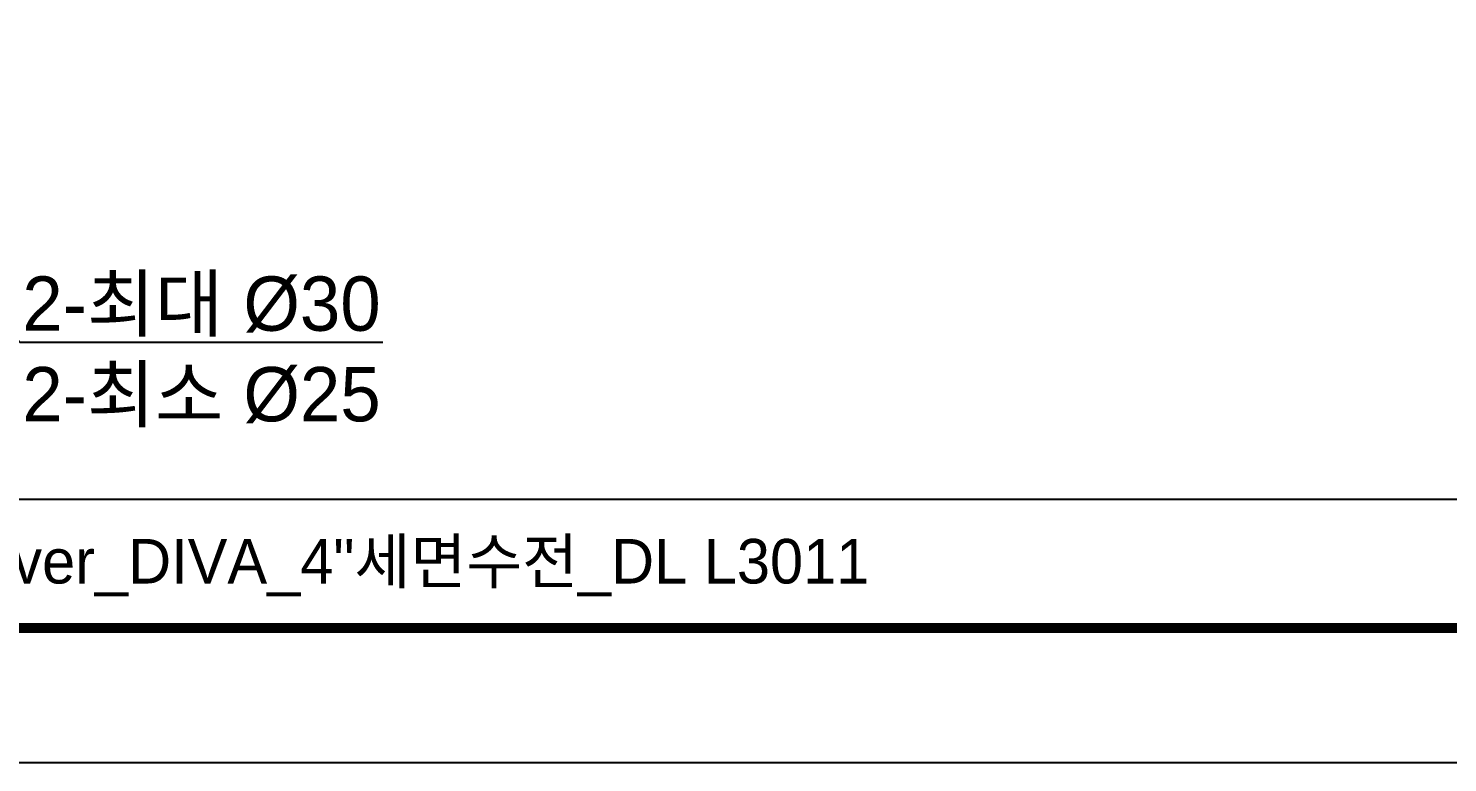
# Model space of a CAD drawing. Extents: x 0 to 790, y 0 to 579.
# Drawn here: x 261.3 to 522.6, y 0 to 135.1 of the extents above; entities that cross this region are included whole.
import ezdxf
from ezdxf import colors
from ezdxf.entities.mleader import LeaderData, LeaderLine
from ezdxf.math import Vec2, Vec3

# ---------------------------------------------------------------- set-up
doc = ezdxf.new("R2010")
doc.units = 0
doc.header["$LTSCALE"] = 10
doc.header["$MEASUREMENT"] = 0
doc.layers.get('0').update_dxf_attribs({"linetype": 'CONTINUOUS'})
doc.styles.add('Daelim Dimension', font='')
doc.styles.get('Daelim Dimension').set_extended_font_data('나눔고딕')

msp = doc.modelspace()

# ---------------------------------------------------------------- linework, layer by layer
at = {"color": 5}
msp.add_line((12.7014045715332, 48.49314880371094), (648.7153091430664, 48.49314880371094), dxfattribs=at)
at = {"ltscale": 0.5}
msp.add_lwpolyline([(0, 0), (789.8800010681152, 0), (789.8800010681152, 578.7599945068359), (0, 578.7599945068359)], close=True, dxfattribs=at)
at = {"color": 5, "linetype": 'ByBlock', "lineweight": 200, "const_width": 1.82}
msp.add_lwpolyline([(12.7014045715332, 24.781982421875), (777.1014060974121, 24.781982421875), (777.1014060974121, 565.3219909667969), (12.7014045715332, 565.3219909667969)], close=True, dxfattribs=at)

# ---------------------------------------------------------------- texts
at = {"color": 2, "insert": (154.5064125061035, 41.15719604492188), "char_height": 8.198040942000004, "width": 362.8925148329478, "attachment_point": 1, "style": 'Daelim Dimension'}
msp.add_mtext('{\\fPretendard Variable SemiBold|b0|i0|c129|p2;대림바스(주)} Single lever_DIVA_4"세면수전_DL L3011', dxfattribs=at)

# ---------------------------------------------------------------- leaders
at = {"ltscale": 0.5}
ml = msp.add_multileader_mtext('Standard', dxfattribs=at)
ml.set_content('2-최대 %%C30\\P2-최소 %%C25', color=256, style='Daelim Dimension')
ml.set_leader_properties(color=5)
ml.build(insert=Vec2(0, 0))
ml.multileader.update_dxf_attribs({"text_left_attachment_type": 6, "text_right_attachment_type": 6, "dogleg_length": 0.36, "arrow_head_size": 5})
ctx = ml.context
ctx.base_point, ctx.char_height, ctx.arrow_head_size, ctx.landing_gap_size, ctx.plane_origin = Vec3(260.0988085547893, 77.37888777111539), 10, 5, 0.09, Vec3(238.3208104559411, 122.0321753789105)
ctx.left_attachment, ctx.right_attachment = 6, 6
notes = []
notes.append((ctx, [(0, (1, 1, 0), (259.7388085547893, 77.37888777111539), (1, 0), 0.36, [(0, [(237.1171828903464, 104.0955664540633)], 0, [])])]))
ctx.mtext.insert, ctx.mtext.flow_direction = Vec3(260.1888085547893, 89.46758591131567), 5
for ctx, leaders in notes:
    for number, flags, end, landing, length, lines in leaders:
        leader = LeaderData()
        leader.index, (leader.has_last_leader_line, leader.has_dogleg_vector, leader.attachment_direction) = number, flags
        leader.last_leader_point, leader.dogleg_vector, leader.dogleg_length = Vec3(end), Vec3(landing), length
        for number, points, colour, breaks in lines:
            line = LeaderLine()
            line.index, line.vertices, line.color, line.breaks = number, Vec3.list(points), colors.encode_raw_color(colour), breaks
            leader.lines.append(line)
        ctx.leaders.append(leader)

doc.saveas('drawing.dxf')
